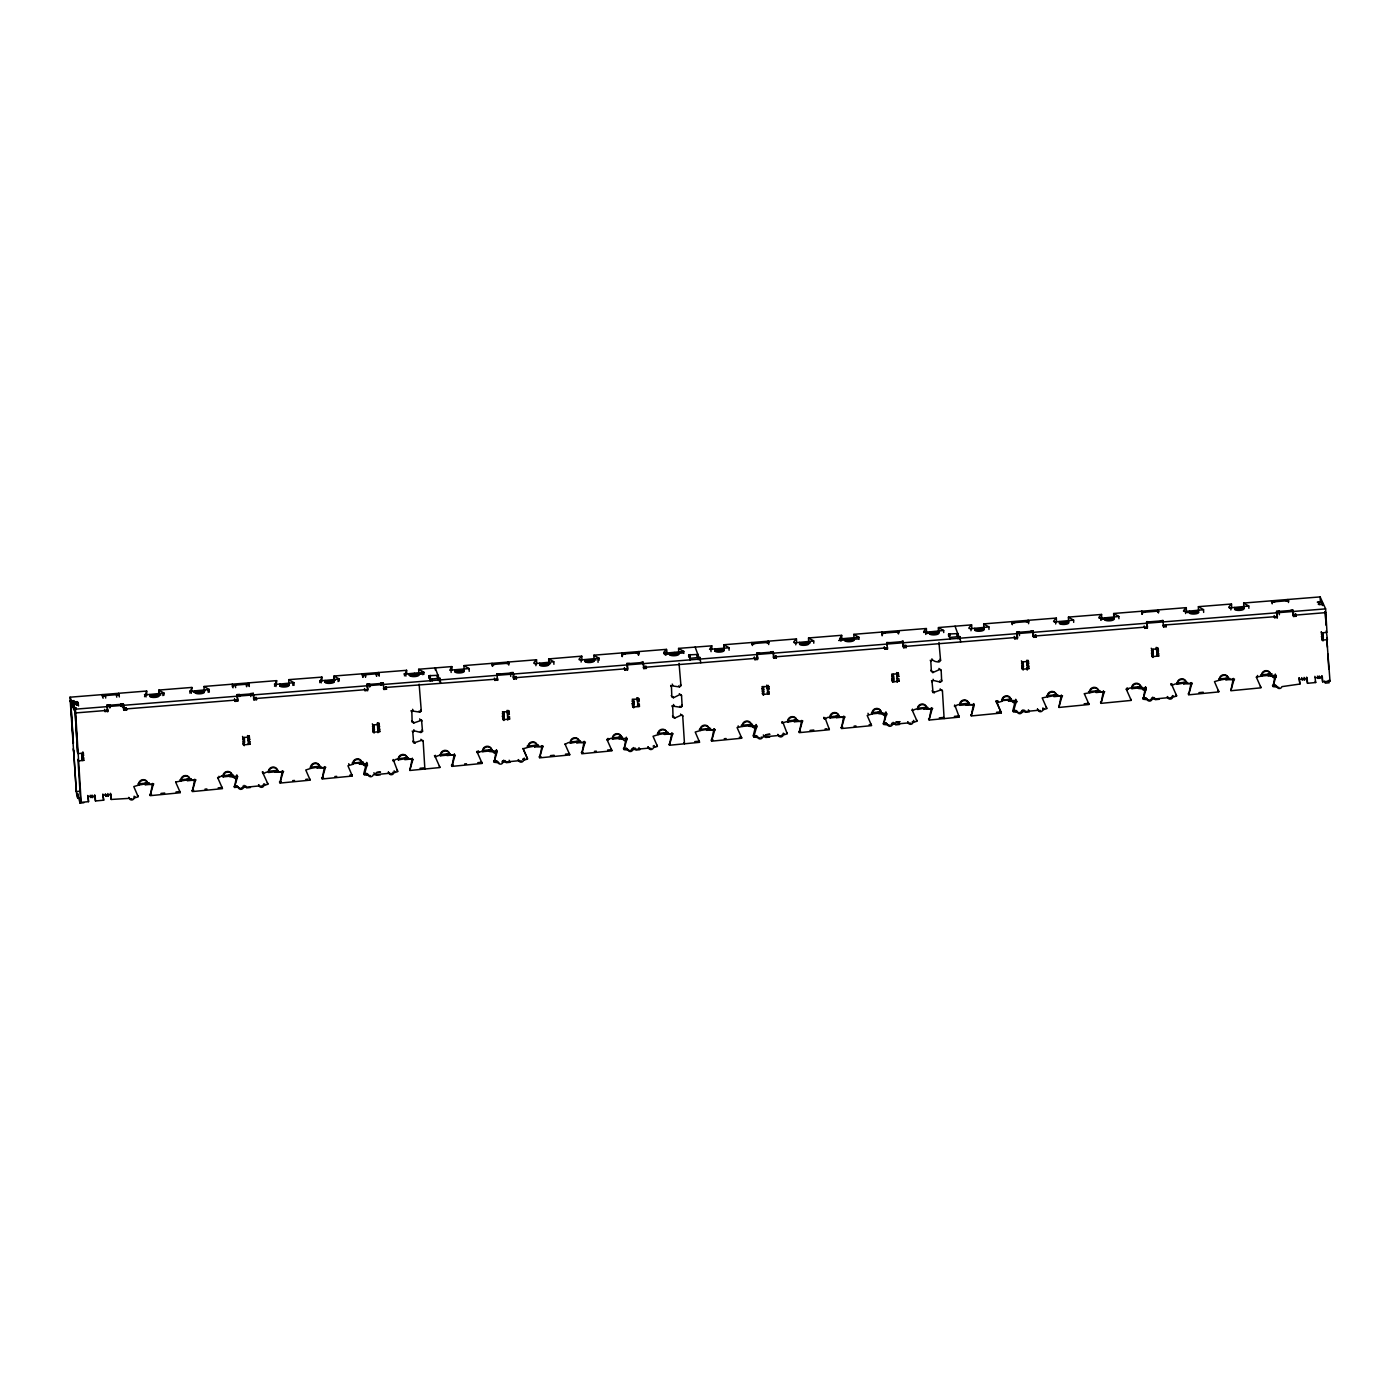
<?xml version="1.0" encoding="UTF-8"?>
<svg xmlns="http://www.w3.org/2000/svg" width="1400" height="1400" viewBox="0 0 1400 1400"><rect width="100%" height="100%" fill="white"/><g stroke="black" fill="none" stroke-linecap="round" stroke-linejoin="round"><path stroke-width="1.5" d="M339.22 681.048L339.132 678.947L334.058 676.13L334.197 681.625A4.585 1.383 -2.5 0 1 330.26 683.34A4.585 1.383 -2.5 0 1 325.098 682.36L325.01 680.47A4.585 1.383 -2.5 0 0 330.19 681.468A4.585 1.383 -2.5 0 0 334.11 679.753M423.938 674.258L423.85 672.157L418.757 669.34M469.21 671.335L469.088 668.517L463.995 665.7L464.135 671.195A4.585 1.383 -2.5 0 1 460.215 672.91A4.585 1.383 -2.5 0 1 455.052 671.93L454.965 670.058A4.585 1.383 -2.5 0 0 460.127 671.038A4.585 1.383 -2.5 0 0 464.065 669.322M553.91 664.3L553.788 661.727L548.712 658.91L548.852 664.405A4.585 1.383 -2.5 0 1 544.915 666.12A4.585 1.383 -2.5 0 1 539.753 665.14L539.683 663.25A4.585 1.383 -2.5 0 0 544.845 664.247A4.585 1.383 -2.5 0 0 548.765 662.532L548.712 658.91L581.77 656.145L581.928 660.012M813.785 643.212L813.68 640.867L808.605 638.067M859.023 639.363L858.918 637.245L853.843 634.428L853.983 639.923A4.585 1.383 -2.5 0 1 850.062 641.637A4.585 1.383 -2.5 0 1 844.883 640.657L844.812 638.785A4.585 1.383 -2.5 0 0 849.975 639.765A4.585 1.383 -2.5 0 0 853.913 638.05M943.722 632.555L943.635 630.455L938.542 627.637L938.717 631.383A4.585 1.383 -2.5 0 1 934.692 632.975A4.585 1.383 -2.5 0 1 929.512 631.977L929.6 633.85A4.585 1.383 -2.5 0 0 934.762 634.847A4.585 1.383 -2.5 0 0 938.7 633.133L938.438 627.532L971.618 624.872L971.775 628.74M1118.915 618.73L1118.828 616.403L1113.735 613.585L1113.892 617.33M1203.65 612.413L1203.528 609.595L1198.453 606.778M1248.87 608.317L1248.765 605.972L1243.69 603.155L1243.83 608.65A4.585 1.383 -2.5 0 1 1239.892 610.365A4.585 1.383 -2.5 0 1 1234.73 609.385L1234.66 607.495A4.585 1.383 -2.5 0 0 1239.822 608.492A4.585 1.383 -2.5 0 0 1243.743 606.778M413.84 729.68L414.225 730.817L420.963 732.497L422.52 731.5L421.575 720.282L413.595 723.012L412.142 721.892L411.828 710.92L419.93 712.145L421.295 711.043L419.142 684.163M420.035 768.267L424.34 767.847L424.865 769.003L423.168 741.3L421.733 740.32L413.648 742.945L412.773 732.06L414.225 730.817M683.97 742.63L684.495 743.803L682.71 715.803L681.222 715.155L674.485 718.183L673.032 717.15L672.718 706.09L680.803 707.315L682.15 706.3L681.538 695.642L679.298 693.648M679.053 663.32L680.942 685.685L679.63 686.928L678.808 685.755M931.858 658.875C932.575 661.675 940.328 663.267 940.572 660.415L938.962 642.46M938.928 668.447L941.185 670.495L941.675 681.363L940.292 682.097L933.257 680.4L932.033 681.782L933.065 692.685L940.922 689.92L942.428 690.883L944.125 718.585L943.6 717.43L939.295 717.85M310.047 779.8L305.76 770L310.887 768.355A4.585 4.34 -24.6 0 1 315.158 763.543A4.585 4.34 -24.6 0 1 319.97 767.48L325.22 768.11L322.192 778.61L324.59 766.605M611.835 750.488L607.04 739.637L607.67 738.465M657.317 746.077L653.048 736.278L658.157 734.633A4.585 4.34 -24.6 0 1 662.445 729.82A4.585 4.34 -24.6 0 1 667.258 733.758L672.508 734.387L669.48 744.887L671.86 732.883M871.465 725.288L867.195 715.488L872.322 713.843A4.585 4.34 -24.6 0 1 876.593 709.03A4.585 4.34 -24.6 0 1 881.405 712.968L886.655 713.597L883.628 724.097L885.885 711.883M959.123 716.782L954.73 704.918M996.485 701.837L997.01 700.735M1126.3 689.115L1126.825 688.135M1218.21 690.41L1218.752 691.565L1214.483 681.642L1219.592 680.12A4.585 4.34 -24.6 0 1 1223.862 675.325A4.585 4.34 -24.6 0 1 1228.675 679.245L1233.943 679.875L1230.915 690.392M145.25 784.49L145.635 783.195M152.653 783.405L150.185 795.673L180.303 792.75L179.69 791.245M150.22 795.305L153.213 784.683L147.98 784.157A4.585 4.34 -24.6 0 0 143.185 780.238A4.585 4.34 -24.6 0 0 138.898 785.05L133.787 786.572L138.058 796.477L137.515 795.322M187.425 780.395L187.81 779.1M194.775 779.205L192.343 791.577L222.46 788.655L221.865 787.15M192.377 791.21L195.388 780.587L190.155 780.08A4.585 4.34 -24.6 0 0 185.343 776.142A4.585 4.34 -24.6 0 0 181.072 780.955L175.648 782.058M229.968 775.005L229.6 776.317L229.057 775.145M236.81 774.9L234.553 787.115L237.58 776.615L232.33 775.985A4.585 4.34 -24.6 0 0 227.517 772.048A4.585 4.34 -24.6 0 0 223.23 776.86C220.903 774.288 217.945 779.555 217.683 777.683M275.45 770.595L275.065 771.89L274.54 770.735M282.415 770.7L280.035 782.705L283.062 772.205L277.795 771.558A4.585 4.34 -24.6 0 0 273 767.637A4.585 4.34 -24.6 0 0 268.713 772.45C266.262 770.385 262.062 776.195 263.392 772.117M317.625 766.5L317.24 767.795L316.715 766.64M359.415 763.7L359.783 762.405M366.695 762.405L363.842 773.36L364.332 774.883L368.34 775.32A2.625 2.485 -24.6 0 0 373.24 774.847L388.955 773.325A2.625 2.485 -24.6 0 0 393.855 772.852L397.757 771.628L397.162 770.122M364.368 774.515L367.377 763.892L362.145 763.385A4.585 4.34 -24.6 0 0 357.332 759.447A4.585 4.34 -24.6 0 0 353.045 764.26L347.953 765.782L352.205 775.705L351.68 774.532M404.898 759.29L405.265 757.995M412.283 758.205L409.815 770.472L439.933 767.55L439.32 766.028M409.85 770.105L412.877 759.587L407.627 758.957A4.585 4.34 -24.6 0 0 402.815 755.038A4.585 4.34 -24.6 0 0 398.527 759.85C395.71 756.997 393.312 763.122 392.7 760.392M447.44 753.9L447.055 755.195L446.53 754.04M454.352 753.9L452.008 766.01L455.017 755.387L449.785 754.863A4.585 4.34 -24.6 0 0 444.973 750.942A4.585 4.34 -24.6 0 0 440.703 755.755C438.305 754.058 433.808 759.273 435.47 755.335M489.597 749.805L489.23 751.1L488.688 749.945M496.44 749.7L494.183 761.915L497.21 751.398L491.96 750.767A4.585 4.34 -24.6 0 0 487.148 746.847A4.585 4.34 -24.6 0 0 482.86 751.66C480.498 750.488 475.58 754.898 477.855 751.065M535.08 745.395L534.712 746.69L534.17 745.535M542.097 745.605L539.665 757.505L542.675 746.883L537.442 746.358A4.585 4.34 -24.6 0 0 532.63 742.438A4.585 4.34 -24.6 0 0 528.343 747.233L523.233 748.755L527.503 758.678M576.87 742.595L577.255 741.3M584.168 741.282L581.805 753.76L611.923 750.837L611.31 749.332M581.822 753.41L584.867 742.892L579.6 742.262A4.585 4.34 -24.6 0 0 574.788 738.343A4.585 4.34 -24.6 0 0 570.517 743.155C568.05 740.67 565.128 745.99 564.9 743.82L569.678 754.582L569.135 753.428M619.43 737.205L619.045 738.5L618.503 737.345M626.325 737.188L623.997 749.315L627.025 738.798L621.775 738.168A4.585 4.34 -24.6 0 0 616.962 734.247A4.585 4.34 -24.6 0 0 612.692 739.06C610.12 736.26 607.337 742.245 607.04 739.637M664.895 732.778L664.528 734.09L663.985 732.918M707.07 728.683L706.685 729.995L706.16 728.822M713.983 728.683L711.637 740.81L714.683 730.293L709.415 729.663A4.585 4.34 -24.6 0 0 704.602 725.725A4.585 4.34 -24.6 0 0 700.332 730.538L695.222 732.06L699.492 741.983M748.86 725.9L749.245 724.587M756.07 724.483L753.288 735.543L753.778 737.065L757.785 737.52A2.625 2.485 -24.6 0 0 762.685 737.048L778.4 735.508A2.625 2.485 -24.6 0 0 783.3 735.035L787.202 733.827L786.678 732.673M753.812 736.715L756.822 726.093L751.59 725.567A4.585 4.34 -24.6 0 0 746.778 721.648A4.585 4.34 -24.6 0 0 742.508 726.442L737.082 727.545L741.65 737.887L741.125 736.733M794.343 721.472L794.71 720.178M801.727 720.405L799.26 732.655L829.378 729.733L828.765 728.227M799.295 732.288L802.305 721.665L797.072 721.157A4.585 4.34 -24.6 0 0 792.26 717.22A4.585 4.34 -24.6 0 0 787.972 722.032C784.962 720.633 781.707 724.92 782.18 722.663M836.5 717.378L836.885 716.082M843.798 716.082L841.435 728.56L871.553 725.637L870.94 724.133M841.452 728.192L844.462 717.57L839.23 717.062A4.585 4.34 -24.6 0 0 834.418 713.125A4.585 4.34 -24.6 0 0 830.148 717.938C826.7 715.12 824.653 722.347 823.918 717.622M879.06 711.988L878.675 713.282L878.133 712.128M924.525 707.577L924.158 708.872L923.615 707.718M931.507 707.683L929.11 719.688L932.12 709.065L926.887 708.54A4.585 4.34 -24.6 0 0 922.075 704.62A4.585 4.34 -24.6 0 0 917.788 709.433C915.355 707.438 911.137 713.125 912.467 709.1M966.7 703.483L966.315 704.778L965.79 703.622M973.665 703.587L971.267 715.593L974.312 705.093L969.045 704.445A4.585 4.34 -24.6 0 0 964.233 700.525A4.585 4.34 -24.6 0 0 959.962 705.337C957.425 702.608 954.59 708.452 954.31 705.933M1008.49 700.683L1008.875 699.387M1015.7 699.282L1012.917 710.343L1013.408 711.865L1017.433 712.303A2.625 2.485 -24.6 0 0 1022.315 711.83L1038.03 710.308A2.625 2.485 -24.6 0 0 1042.93 709.835L1046.832 708.61L1046.237 707.105M1013.442 711.497L1016.453 700.875L1011.22 700.35A4.585 4.34 -24.6 0 0 1006.408 696.43A4.585 4.34 -24.6 0 0 1002.137 701.242L997.028 702.765L1001.28 712.688M1053.972 696.273L1054.34 694.977M1061.322 695.082L1058.89 707.455L1089.007 704.515L1088.395 703.01M1058.925 707.087L1061.953 696.57L1056.703 695.94A4.585 4.34 -24.6 0 0 1051.89 692.02A4.585 4.34 -24.6 0 0 1047.602 696.832L1042.195 697.918L1046.763 708.26M1096.515 690.883L1096.13 692.178L1095.605 691.023M1103.428 690.883L1101.1 702.992L1104.092 692.37L1098.86 691.845A4.585 4.34 -24.6 0 0 1094.047 687.925A4.585 4.34 -24.6 0 0 1089.778 692.738L1084.3 693.683M1138.69 686.788L1138.305 688.082L1137.78 686.928M1145.515 686.683L1143.257 698.898L1146.267 688.275L1141.035 687.75A4.585 4.34 -24.6 0 0 1136.222 683.83A4.585 4.34 -24.6 0 0 1131.953 688.642C1129.398 685.843 1126.58 691.827 1126.3 689.238L1131.095 700.07M1184.155 682.36L1183.788 683.673L1183.245 682.5M1191.172 682.587L1188.74 694.488L1191.75 683.865L1186.517 683.34A4.585 4.34 -24.6 0 0 1181.705 679.42A4.585 4.34 -24.6 0 0 1177.418 684.215C1175.002 682.308 1170.715 687.767 1172.097 683.9M1225.945 679.577L1226.33 678.265M1233.295 678.387L1230.88 690.742L1260.998 687.82L1260.385 686.315M1268.505 674.188L1268.12 675.483L1267.595 674.327M1275.33 674.065L1273.072 686.298L1276.1 675.78L1270.85 675.15A4.585 4.34 -24.6 0 0 1266.038 671.23A4.585 4.34 -24.6 0 0 1261.767 676.025L1256.342 677.128M339.132 679.053L319.935 680.907M423.85 672.262L404.005 674.17M469.088 668.553L449.75 670.215L451.832 666.68M553.805 661.762L534.817 663.67M729.085 650.247L728.98 647.675L723.887 644.858L724.045 650.352A4.585 1.383 -2.5 0 1 720.108 652.067A4.585 1.383 -2.5 0 1 714.945 651.07L714.858 649.197A4.585 1.383 -2.5 0 0 720.038 650.195A4.585 1.383 -2.5 0 0 723.957 648.48M813.68 640.99L794.692 642.827M858.935 637.28L839.597 638.942L841.663 635.407M943.653 630.49L923.703 632.468M1118.828 616.508L1100.172 618.31M1203.528 609.718L1184.54 611.555M1248.783 606.008L1229.568 607.933M110.495 794.535L111.248 799.452L129.237 798.367A2.625 2.485 -24.6 0 0 134.225 798.053L138.127 796.827L137.602 795.673M242.97 786.117L243.425 787.465A2.625 2.485 -24.6 0 1 238.525 787.938L236.757 786.135M243.425 787.465L259.14 785.925A2.625 2.485 -24.6 0 0 264.04 785.452L267.942 784.245L267.348 782.722M501.952 762.108A2.625 2.485 -24.6 0 0 502.53 761.093L502.6 760.918M496.352 760.847L493.623 761.11L494.148 762.282L498.155 762.72A2.625 2.485 -24.6 0 0 503.055 762.247L518.77 760.725A2.625 2.485 -24.6 0 0 523.67 760.253L527.572 759.028L522.97 748.44M522.918 759.622A2.625 2.485 -24.6 0 0 523.128 759.097L524.3 758.135L524.843 759.29M523.67 760.253L523.128 759.097M632.117 749.017A2.625 2.485 -24.6 0 0 632.345 748.492L632.415 748.317M626.798 749.403L626.202 748.317L623.438 748.51L623.962 749.665L627.935 750.032A2.625 2.485 -24.6 0 0 632.87 749.648L648.585 748.125A2.625 2.485 -24.6 0 0 653.485 747.653L657.387 746.428L656.793 744.923M885.798 723.048L883.067 723.31L883.593 724.465L887.617 724.92A2.625 2.485 -24.6 0 0 892.5 724.43L908.215 722.907A2.625 2.485 -24.6 0 0 913.115 722.435L917.017 721.227L916.422 719.705M1019.83 712.512A2.625 2.485 -24.6 0 0 1021.79 710.675L1021.86 710.5M1042.93 709.835L1042.842 708.032L1044.102 708.89M1146.057 698.985L1145.462 697.9L1142.697 698.093L1143.222 699.265L1147.248 699.702A2.625 2.485 -24.6 0 0 1152.13 699.23L1167.845 697.707A2.625 2.485 -24.6 0 0 1172.745 697.235L1176.648 696.01L1176.053 694.505M1275.243 685.23L1272.513 685.492L1273.038 686.648L1277.01 687.015A2.625 2.485 -24.6 0 0 1281.945 686.63L1299.918 684.04L1299.095 677.898L1299.918 684.04M1151.675 697.9L1152.13 699.23M728.945 647.815L709.59 649.337L711.725 645.837L678.545 648.375L678.808 653.975A4.585 1.383 -2.5 0 1 674.87 655.69A4.585 1.383 -2.5 0 1 669.707 654.71L669.62 652.837A4.585 1.383 -2.5 0 0 674.782 653.817A4.585 1.383 -2.5 0 0 678.72 652.102M144.55 696.675L146.685 691.163M146.72 695.117L146.702 691.04L70 697.2L76.335 791.822L73.657 750.085M189.787 693.053L191.94 687.54M191.398 692.352L191.94 687.418L158.76 690.077L159.005 695.678A4.585 1.383 -2.5 0 1 155.085 697.392A4.585 1.383 -2.5 0 1 149.905 696.413L149.835 694.54A4.585 1.383 -2.5 0 0 154.998 695.52A4.585 1.383 -2.5 0 0 158.935 693.805L160.3 694.645M274.505 686.245L276.64 680.733M276.238 685.335L276.64 680.628L203.998 686.455L204.242 692.055A4.585 1.383 -2.5 0 1 200.322 693.77A4.585 1.383 -2.5 0 1 195.143 692.773L195.072 690.9A4.585 1.383 -2.5 0 0 200.235 691.898A4.585 1.383 -2.5 0 0 204.173 690.183M319.743 682.622L321.877 677.11L288.715 679.648L288.96 685.247A4.585 1.383 -2.5 0 1 285.023 686.962A4.585 1.383 -2.5 0 1 279.86 685.983L279.773 684.11A4.585 1.383 -2.5 0 0 284.953 685.09A4.585 1.383 -2.5 0 0 288.873 683.375M321.895 681.065L321.877 676.988M404.442 675.815L406.595 670.32L333.953 676.025L334.11 679.77M536.532 659.89C529.988 666.173 537.337 661.097 535.867 665.683M581.77 656.25C575.225 662.532 582.575 657.475 581.105 662.043M723.957 648.497L723.782 644.753L796.442 638.925C789.863 645.365 797.195 640.22 795.76 644.822M926.38 628.617C919.835 634.9 927.185 629.825 925.715 634.41M971.618 624.977C965.072 631.26 972.422 626.185 970.953 630.77M1056.335 618.188C1049.79 624.47 1057.123 619.395 1055.653 623.98M1068.568 620.83A4.585 1.383 -2.5 0 1 1064.63 622.545A4.585 1.383 -2.5 0 1 1059.467 621.565L1059.555 623.438A4.585 1.383 -2.5 0 0 1064.717 624.418A4.585 1.383 -2.5 0 0 1068.638 622.702L1068.392 617.102L1101.572 614.442C1094.993 620.9 1102.325 615.738 1100.89 620.358M1113.805 617.19A4.585 1.383 -2.5 0 1 1109.868 618.923A4.585 1.383 -2.5 0 1 1104.705 617.925L1104.793 619.798A4.585 1.383 -2.5 0 0 1109.955 620.795A4.585 1.383 -2.5 0 0 1113.875 619.08L1113.63 613.48L1186.273 607.653C1179.71 614.093 1187.025 608.947 1185.608 613.55M1231.51 604.135C1224.965 610.418 1232.315 605.343 1230.845 609.928M653.117 746.148L654.133 745.535L654.657 746.69M393.207 759.517L397.688 771.278M782.653 721.7L787.133 733.477L786.608 732.322M1172.5 695.555L1173.918 696.273M824.915 717.517L829.308 729.383M263.865 783.72L265.213 784.508M428.82 675.727L438.48 675.273M688.712 654.867L698.372 654.43M948.605 634.025L958.265 633.57M783.282 733.163L784.472 734.09M679.35 686.91L671.423 685.773L671.825 696.972L673.452 697.742L679.753 694.663M930.877 670.32L932.715 672.613L939.453 669.602M673.452 697.742L672.997 696.57M933.083 672.543L932.627 671.352M394.118 770.84L395.027 771.907M913.465 720.387L914.288 721.49M430.29 679.14L439.915 678.195M699.825 657.335L690.218 658.298L690.165 660.048M959.717 636.492L950.127 637.455M431.97 679.28L432.11 681.135M608.668 739.445L608.352 738.483M738.483 726.845L738.168 725.883M998.113 701.628L997.797 700.683M1257.743 676.428L1257.428 675.465M1322.3 601.983L1318.415 602.35L1319.447 604.608L1323.332 604.24L1322.3 601.983L1322.51 605.308M247.713 735.945L249.025 735.805L249.707 739.462L247.87 738.43L249.707 739.462M377.527 723.327L378.84 723.205L379.523 726.863L377.685 725.83L379.523 726.863M507.343 710.727L508.655 710.605L509.338 714.262L507.5 713.23L509.338 714.262M637.157 698.128L638.995 699.16L639.153 701.663L637.577 701.207M766.972 685.528L768.81 686.56L768.968 689.045L767.673 689.185L767.13 688.012L768.968 689.045M896.805 672.928L898.1 672.788L898.783 676.445L896.945 675.413L898.783 676.445M1026.62 660.31L1028.44 661.343L1028.597 663.845L1027.303 663.968L1026.76 662.812L1028.597 663.845M1156.435 647.71L1158.255 648.742L1158.413 651.245L1157.118 651.367L1156.575 650.212L1158.413 651.245M83.51 755.597L81.69 754.565L83.51 755.597L83.37 753.113L78.155 753.62L77.49 752.062L75.163 711.725L73.553 709.275L73.237 704.288L77.14 703.903L76.108 701.645L72.205 702.03L72.38 705.81L74.585 705.635M242.532 736.435L243.057 737.608L249.55 736.977M372.348 723.835L372.873 724.99L379.365 724.36M502.425 711.812L509.18 711.76M632.24 699.212L638.995 699.16M762.055 686.613L768.81 686.56M891.87 673.995L898.625 673.96M1021.422 660.817L1021.947 661.972L1028.44 661.343M1151.237 648.218L1151.763 649.372L1158.255 648.742M1321.408 634.2L1323.227 635.233L1321.932 635.372L1321.25 631.715L1321.793 632.87L1326.99 632.363L1325.608 608.878L1323.385 604.012L1318.345 604.433L1318.957 602.84L1317.312 602.175L1322.352 601.773L1322.51 605.517M243.985 738.815L242.672 738.938L244.51 739.97L243.985 738.815L244.65 742.262L243.355 742.385L242.812 741.23L244.125 741.108M373.8 726.215L372.488 726.337L374.325 727.37L373.8 726.215L374.465 729.663L373.17 729.785L372.627 728.63L373.94 728.49M503.615 713.597L502.302 713.738L504.14 714.77L503.615 713.597L504.28 717.045L502.985 717.185L502.442 716.012L503.755 715.89M633.43 700.997L632.117 701.12L633.955 702.153L633.43 700.997L634.095 704.445L632.8 704.567L632.258 703.413L633.57 703.29M637.315 700.63L638.61 700.49L638.47 698.005M761.933 688.52L763.77 689.553L762.212 689.097M893.06 675.798L891.765 675.92L893.585 676.952L893.06 675.798L893.725 679.245L892.43 679.367L891.905 678.212L893.2 678.09M1022.875 663.197L1021.58 663.32L1023.4 664.352L1022.875 663.197L1023.54 666.645L1022.245 666.767L1021.72 665.613L1023.015 665.472M1152.69 650.58L1151.395 650.72L1153.215 651.753L1152.69 650.58L1153.355 654.028L1152.06 654.168L1151.535 652.995L1152.83 652.872M83.65 757.89L81.83 756.858L83.65 757.89L83.808 760.392L78.61 760.883L77.928 759.343L80.64 801.202M762.072 690.812L763.91 691.845L762.352 691.39M1321.547 636.492L1323.368 637.525L1321.547 636.492L1322.23 640.15L1327.428 639.642L1326.273 630.822M244.265 743.593L242.97 743.715L243.495 744.887L249.987 744.258L249.848 741.755L248.01 740.722M374.08 730.992L372.785 731.115L373.31 732.27L379.803 731.64L379.662 729.155L377.825 728.122M502.442 716.012L503.142 719.67L509.617 719.04L509.477 716.555L507.903 716.1M632.258 703.413L632.957 707.07L639.433 706.44L639.293 703.938L637.718 703.483M763.525 693.175L762.23 693.315L762.773 694.47L769.247 693.84L769.108 691.337L767.532 690.883M891.905 678.212L892.587 681.87L899.062 681.24L898.922 678.738L897.347 678.282M1021.72 665.613L1022.403 669.253L1028.895 668.622L1028.737 666.137L1026.9 665.105M1151.535 652.995L1152.217 656.653L1158.71 656.023L1158.553 653.538L1156.715 652.505M81.97 759.36L83.808 760.392M248.168 743.225L249.987 744.258M377.983 730.608L379.803 731.64M502.6 718.515L503.895 718.392M507.798 718.008L509.617 719.04M632.415 705.915L633.71 705.793M637.613 705.407L639.433 706.44M767.428 692.808L769.247 693.84M892.045 680.697L893.34 680.575M897.243 680.207L899.062 681.24M1021.86 668.097L1023.155 667.975M1027.057 667.59L1028.895 668.622M1151.675 655.497L1152.97 655.375M1156.873 654.99L1158.71 656.023M1321.705 638.995L1323 638.855M137.883 783.93L149.153 782.845M179.812 779.87L191.082 778.767M221.97 775.775L233.013 774.707M268.188 771.295L278.005 770.332M310.118 767.218L319.935 766.273M352.03 763.14L363.317 762.055M398.562 758.625L408.065 757.715M440.178 754.6L449.995 753.637M482.335 750.505L492.153 749.543M527.082 746.148L538.37 745.062M570.553 741.93L580.282 740.985M612.727 737.835L622.212 736.925M657.387 733.495L668.43 732.428M699.317 729.435L710.587 728.332M741.23 725.358L752.517 724.273M787.447 720.878L797.265 719.915M829.622 716.782L839.195 715.855M871.535 712.705L881.352 711.76M917.822 708.207L927.57 707.262M959.438 704.183L969.5 703.202M1001.595 700.087L1011.413 699.125M1046.587 695.712L1057.63 694.645M1088.517 691.635L1099.788 690.55M1131.987 687.418L1141.717 686.472M1176.648 683.095L1186.465 682.133M1218.822 679L1228.395 678.055M1260.735 674.923L1272.023 673.82M138.898 785.05L148.995 783.282M181.072 780.955L191.17 779.188M223.23 776.86L232.33 775.985M268.713 772.45L277.795 771.558M310.887 768.355L320.985 766.587M352.783 763.683L361.882 762.79A4.585 4.34 -24.6 0 0 357.07 758.87A4.585 4.34 -24.6 0 0 352.783 763.683L353.045 764.26M398.527 759.85L408.625 758.082M440.703 755.755L449.785 754.863M482.86 751.66L491.96 750.767M528.343 747.233L538.44 745.465M570.517 743.155L580.615 741.37M612.692 739.06L621.775 738.168M658.157 734.633L668.255 732.865M700.332 730.538L710.43 728.77M742.508 726.442L751.59 725.567M787.972 722.032L798.07 720.265M830.148 717.938L839.23 717.062M872.322 713.843L881.405 712.968M917.788 709.433L927.885 707.665M959.962 705.337L969.045 704.445M1001.858 700.665L1010.958 699.773A4.585 4.34 -24.6 0 0 1006.145 695.852A4.585 4.34 -24.6 0 0 1001.858 700.665L1002.137 701.242M1047.602 696.832L1057.7 695.065M1089.778 692.738L1099.875 690.97M1131.953 688.642L1141.035 687.75M1177.418 684.215L1187.515 682.447M1219.592 680.12L1229.69 678.352M1261.767 676.025L1270.85 675.15M76.212 791.56L79.397 791.245M153.825 784.017L145.232 784.858L144.725 783.335M196 779.923L187.39 780.762L186.9 779.24M237.248 778.173A2.625 2.485 -24.6 0 1 233.572 777.122L229.565 776.668L229.04 775.512M283.64 771.418L275.047 772.258L274.505 771.102M325.815 767.322L317.205 768.163L316.68 767.008M367.57 765.205A2.625 2.485 -24.6 0 1 363.387 764.523L359.38 764.067L358.873 762.545M411.303 759.028L404.863 759.657L404.355 758.135M453.477 754.933L447.02 755.562L446.495 754.407M496.335 753.218A2.625 2.485 -24.6 0 1 493.202 751.905L489.195 751.468L488.67 750.312M543.27 746.218L534.678 747.04L534.135 745.885M585.445 742.122L576.835 742.962L576.345 741.44M626.517 740.46A2.625 2.485 -24.6 0 1 623.017 739.305L619.01 738.867L618.485 737.695M673.085 733.617L664.492 734.44L663.95 733.285M715.26 729.523L706.65 730.345L706.125 729.19M756.7 727.65A2.625 2.485 -24.6 0 1 752.832 726.705L748.825 726.25L748.317 724.727M802.9 721L794.308 721.84L793.8 720.317M845.075 716.905L836.465 717.745L835.975 716.222M886.83 714.788A2.625 2.485 -24.6 0 1 882.648 714.105L878.64 713.65L878.115 712.495M932.715 708.4L924.123 709.24L923.58 708.085M972.738 704.515L966.28 705.145L965.755 703.99M1015.788 702.73A2.625 2.485 -24.6 0 1 1012.462 701.488L1008.455 701.05L1007.965 699.528M1062.547 695.8L1053.938 696.64L1053.43 695.117M1104.705 691.705L1096.095 692.545L1095.57 691.372M1145.97 689.955A2.625 2.485 -24.6 0 1 1142.278 688.887L1138.27 688.45L1137.745 687.278M1171.188 685.247L1171.188 683.9M1192.362 683.2L1183.752 684.023L1183.21 682.867M1234.52 679.105L1225.91 679.928L1225.42 678.423M1276.118 677.11A2.625 2.485 -24.6 0 1 1272.092 676.288L1268.085 675.832L1267.56 674.678M83.913 802.707L80.01 803.093L79.712 798.105L81.183 802.358L88.532 801.657L87.692 795.497L88.218 796.653L92.12 796.32L92.645 797.492L90.37 796.495M92.032 795.077L92.575 796.233L95.165 795.988L95.48 800.975L103.67 800.188L102.848 794.028M103.373 795.183L107.888 794.798L108.43 795.952L106.05 796.18L105.507 795.025M107.817 793.538L108.343 794.71L110.95 794.447L111.248 799.452M1299.62 679.053L1304.678 679.822L1304.065 677.407M1304.59 678.562L1307.197 678.317L1307.495 683.305L1315.703 682.517L1314.862 676.358M1315.388 677.512L1319.815 678.352L1319.203 675.938M1319.745 677.093L1322.335 676.847L1322.65 681.835L1330 681.117L1326.727 638.102L1327.445 647.22M191.817 790.423L193.707 790.23M204.995 789.145L206.885 788.952M218.173 787.867L221.935 787.5M236.723 786.065L233.993 786.327L234.517 787.483L237.265 787.22M281.348 781.725L279.475 781.918L280 783.072L310.118 780.15L309.505 778.628M292.635 780.64L294.525 780.447M305.812 779.345L307.703 779.17M323.523 777.63L321.632 777.822L322.175 778.977L352.275 776.055L351.75 774.9L349.877 775.075M334.81 776.545L336.7 776.352M363.808 773.727L366.537 773.465L367.08 774.62M376.618 772.485L380.52 772.1L376.635 772.572M453.338 765.03L451.448 765.205L451.99 766.378L482.108 763.455L481.495 761.933M464.625 763.928L466.515 763.753M477.802 762.65L481.565 762.282M540.977 756.525L539.105 756.7L539.63 757.855L569.747 754.933L569.222 753.778L565.442 754.145M550.392 755.615L554.155 755.247M581.262 752.605L583.153 752.43M594.44 751.327L596.33 751.153M607.617 750.05L611.38 749.683M694.733 741.597L699.038 741.178M712.968 739.83L711.077 740.005L711.62 741.16L741.738 738.238L741.195 737.082L739.322 737.258M724.255 738.727L726.145 738.535M753.253 735.91L755.983 735.648L756.525 736.803M766.062 734.668L769.965 734.282L766.08 734.755M798.735 731.5L800.608 731.308M810.023 730.398L813.785 730.03M825.072 728.945L826.962 728.753M840.892 727.405L842.782 727.212M854.07 726.128L855.96 725.935M869.137 724.657L871.01 724.483M899.78 721.683L895.878 722.067L899.78 721.77M954.363 716.38L958.667 715.96M996.52 712.285L1000.825 711.865M1012.882 710.71L1015.613 710.43L1016.155 711.602M1084.178 703.78L1088.483 703.36M1198.925 692.633L1203.23 692.23M149.643 794.5L151.532 794.325M160.947 793.415L164.71 793.048M175.998 791.962L179.76 791.595M250.46 787.5L246.575 787.885L245.63 785.82M380.275 774.9L376.39 775.285L375.445 773.22M769.72 737.1L765.835 737.468L764.89 735.403M1159.165 699.282L1155.28 699.668L1154.335 697.585M144.935 694.942L163.957 693.035L158.865 690.183L159.023 693.928M189.98 691.337L209.178 689.483L204.102 686.56M274.645 684.548L293.895 682.692L288.82 679.753M580.387 660.012L599.025 658.21L593.95 655.288M463.89 665.595L536.532 659.767L536.69 663.635M853.738 634.322L926.38 628.495L926.538 632.363M1243.585 603.05L1320.13 596.907L1322.352 601.773M362.285 675.867L362.197 673.767L362.723 674.923L378.892 673.628L378.98 675.5M508.795 665.087L508.707 663.197L492.537 664.51L492.625 666.383M638.75 654.657L638.663 652.785L622.423 654.08L622.51 655.952M768.688 644.543L768.6 642.355L752.43 643.65L752.5 645.523M881.773 632.082L882.298 633.238L898.555 631.925L898.625 633.815M1011.815 623.84L1011.727 621.653L1012.252 622.808L1028.493 621.512L1028.597 623.7M1141.788 614.04L1141.665 611.222L1142.207 612.378L1158.447 611.082L1158.517 612.955M1271.707 602.683L1271.62 600.793L1272.145 601.965L1288.385 600.653L1288.472 602.525M105.612 695.94L103.005 696.15L102.305 694.61L102.392 696.727M116.655 695.065L119.245 694.855L118.545 693.315L118.633 695.415M235.55 685.528L232.96 685.738L232.243 684.18L232.348 686.77M249.287 686.543L249.2 684.425L246.593 684.635L246.68 686.753M362.197 673.767L362.898 675.308L365.505 675.097L365.592 677.197M379.225 676.113L379.137 673.995L376.547 674.205L376.635 676.322M72.38 705.81L70.157 700.945L74.2 700.63M663.827 653.327L683.742 651.403L678.65 648.48M970.637 628.705L988.873 626.938L983.78 623.997M1054.602 621.968L1073.572 620.13L1068.498 617.207M77.892 704.988L77.42 701.645L72.223 702.065L72.52 707.017L70.228 700.945M150.045 695.747L160.895 694.872M193.445 692.265L204.295 691.39M279.983 685.317L288.68 684.617M325.57 681.66L334.25 680.96M408.695 674.992L421.312 673.977M455.718 671.212L464.31 670.53M541.852 664.317L550.532 663.617M585.253 660.835L596.102 659.96M664.352 654.483L683.358 652.96M715.593 650.37L724.185 649.688M801.745 643.457L810.425 642.758M838.635 640.5L858.165 638.925M926.328 633.465L938.962 632.45M975.467 629.528L984.042 628.827M1059.467 622.79L1068.148 622.09M1100.697 619.483L1113.717 618.433M1187.252 612.535L1198.102 611.66M1234.993 608.702L1243.672 608.003M149.905 696.413L159.005 695.678M195.143 692.773L204.242 692.055M279.86 685.983L288.96 685.247M325.098 682.36L334.197 681.625M418.828 672.945A4.585 1.383 -2.5 0 1 414.89 674.678A4.585 1.383 -2.5 0 1 409.727 673.68L409.815 675.553L418.898 674.835L418.652 669.235L451.832 666.575L451.99 670.425M455.052 671.93L464.135 671.195M539.753 665.14L548.852 664.405M594.003 658.892A4.585 1.383 -2.5 0 1 590.082 660.608A4.585 1.383 -2.5 0 1 584.92 659.628L584.99 661.5L594.09 660.765L593.845 655.183L666.488 649.355L666.645 653.1L666.488 649.46C659.942 655.742 667.293 650.668 665.822 655.253M669.707 654.71L678.808 653.975M714.945 651.07L724.045 650.352M808.675 641.673A4.585 1.383 -2.5 0 1 804.738 643.387A4.585 1.383 -2.5 0 1 799.575 642.407L799.645 644.28L808.745 643.545L808.5 637.962L841.68 635.285L841.837 639.153M844.883 640.657L853.983 639.923M929.6 633.85L938.7 633.133M983.85 627.62A4.585 1.383 -2.5 0 1 979.93 629.335A4.585 1.383 -2.5 0 1 974.75 628.355L974.837 630.227L983.938 629.492L983.675 623.892L1056.335 618.065L1056.493 621.933M1059.555 623.438L1068.638 622.702M1104.793 619.798L1113.875 619.08M1198.505 610.4A4.585 1.383 -2.5 0 1 1194.585 612.115A4.585 1.383 -2.5 0 1 1189.422 611.135L1189.493 613.008L1198.592 612.273L1198.347 606.673L1231.51 604.012L1231.668 607.88M1234.73 609.385L1243.83 608.65M77.788 702.415L76.475 702.52L76.58 704.865M78.54 706.003L78.103 703.115L76.808 703.22L76.895 705.337M78.453 703.903L73.255 704.305L75.652 712.915L81.183 802.358M107.118 707.63L107.082 705.04L109.672 704.83L109.795 707.648M123.918 708.452L123.322 703.727L120.715 703.938L120.82 706.282M237.037 696.587L237.02 694.61L239.627 694.4L239.715 696.517M255.973 697.253L256.567 699.668L253.96 699.878L253.26 693.315L250.67 693.525L250.793 696.57M367.01 686.788L366.975 684.18L369.565 683.97L369.688 686.788M386.505 689.238L385.928 686.822L386.505 689.238L383.915 689.447L383.215 682.885L380.608 683.095L380.713 685.195M510.72 676.41L510.562 672.665L513.17 672.455L514.028 677.758L513.327 676.2M775.775 655.55L776.37 657.965L773.762 658.175L773.062 651.613L770.63 652.207M903.158 644.928L903.875 646.485L903 641.183L900.585 641.778M1019.48 632.24L1016.715 632.065L1017.572 637.35L903.192 646.59L903 641.183M1279.39 611.38L1276.608 611.205L1277.325 617.767L1274.42 617.33M73.413 708.067L76.353 707.822M253.96 699.878L253.207 693.718L236.968 695.012L237.72 701.173L235.13 701.383L234.553 699.282M366.922 684.582L383.162 683.288L383.688 684.442M515.865 676.41L516.46 678.808L513.852 679.017L513.117 672.858L496.877 674.17L496.93 675.413M645.82 665.98L646.398 668.395L643.808 668.587L643.055 662.445L626.815 663.74L626.903 665.613M886.812 644.77L886.725 642.898L902.965 641.585L903.717 647.745L906.325 647.535L905.73 645.12M1016.767 634.34L1016.68 632.468L1032.92 631.155L1033.672 637.315L1036.263 637.105L1035.773 634.918M1146.688 623.595L1146.635 622.038L1162.875 620.742L1162.945 622.3M1276.678 613.795L1276.572 611.608L1292.812 610.312L1292.918 612.5M70 697.2L75.495 709.17L1325.608 608.878M122.5 707.56L123.567 707.683M123.97 709.1L237.895 699.913L237.02 694.61M253.435 698.705L367.85 689.483L366.975 684.18M497.787 679.053L383.81 687.593M513.293 676.918L513.327 677.863L627.742 668.622L626.867 663.337L629.65 663.512M759.587 653.082L756.822 652.907L757.68 658.21L643.282 667.433L643.808 668.587M773.57 656.985L887.635 647.78M1033.078 634.918L1033.13 636.16L1147.528 626.938L1146.653 621.635L1149.435 621.81M1163.05 625.117L1277.483 616.508L1276.765 614.968M1292.97 613.742L1293.04 615.317L1325.783 612.622L1325.205 611.468L1326.08 625.293M104.843 711.077L107.765 711.602L107.082 705.04M123.48 709.135L124.005 710.29L126.612 710.08L126.035 707.683L126.612 710.08M364.735 690.235L367.675 690.742L367.447 685.755M494.725 679.875L497.613 680.33L496.912 673.767L499.695 673.942M624.418 668.483L624.96 670.11L627.567 669.9L627.358 664.895M754.933 659.68L754.337 657.265L754.933 659.68L757.523 659.47L757.312 654.465M884.327 647.465L884.87 649.25L887.477 649.04L886.76 642.477L889.543 642.67M1014.3 637.665L1014.825 638.837L1017.433 638.628L1016.68 632.468M1144.483 627.76L1147.37 628.197L1146.635 622.038M1163.085 625.73L1163.61 626.903L1166.217 626.692L1165.868 624.785M1293.04 615.317L1293.565 616.472L1296.155 616.262L1295.612 613.918L1296.155 616.262M450.957 670.372L451.168 672.472M886.34 724.202L885.832 723.117M710.727 649.53L711.06 651.63M932.243 660.012L930.79 661.255L931.403 671.492M840.298 639.1L840.997 641.2M933.1 679.262L933.31 679.7M940.222 682.08L939.697 680.925M756.472 735.683L757.785 737.52M626.657 748.282L627.97 750.12M496.843 760.9L498.155 762.72M367.027 773.5L368.34 775.32M237.213 786.1L238.525 787.938M1275.837 685.3L1277.062 687.102M1146.023 697.9L1147.248 699.702M1016.208 710.517L1017.433 712.303M886.375 723.117L887.617 724.92M418.915 673.085L420.822 674.135M334.215 679.875L335.16 680.418M204.26 690.305L205.222 690.83M690.165 658.262L688.66 655.06L688.747 657.16M319.69 680.575L321.125 680.785L321.213 682.903M189.752 691.005L191.17 691.215L191.258 693.332M144.48 694.593L145.933 694.837L146.02 696.955M404.355 673.715L405.825 673.995L405.912 676.113M274.4 684.145L275.887 684.425L275.975 686.525M129.237 798.367L128.8 797.37A2.625 2.485 -24.6 0 0 129.482 798.262M1037.47 709.065L1038.03 710.308M648.008 746.883L648.585 748.125M388.377 772.082L388.955 773.325M363.387 764.523L361.672 762.633L362.11 763.805M258.562 784.7L259.14 785.925M671.44 695.975L671.247 695.538M1329.335 679.805L1330 681.117M1328.25 680.715L1329.195 682.78L1325.31 683.148L1324.365 681.082M1322.335 676.847L1321.81 675.692L1322.65 681.835M1293.005 613.655L1293.722 615.195L1292.847 609.91L1290.432 610.505M1286.005 600.845L1288.77 601.02L1287.86 599.497L1287.947 601.37M1319.29 677.18L1319.815 678.352M1317.453 676.113L1317.995 677.267M1317.54 677.355L1318.065 678.51M1315.178 681.363L1315.703 682.517M1274.962 601.738L1272.53 602.332L1271.83 600.775M1276.572 611.608L1277.115 612.78M1306.655 677.163L1307.197 678.317M1277.325 617.767L1276.73 615.37M1307.495 683.305L1306.743 678.405M1304.135 678.668L1304.678 679.822M1274.14 615.58L1274.717 617.977M1301.685 677.635L1302.21 678.808M1301.755 678.895L1302.297 680.05M1275.592 674.73L1276.118 675.903M1272.092 676.288L1271.743 675.5A2.625 2.485 -24.6 0 0 1273.335 676.515M1270.29 674.415L1270.832 675.57M1275.278 685.3L1275.785 686.385M1233.418 678.825L1233.943 679.997M1228.675 679.245L1228.413 678.668A4.585 4.34 -24.6 0 0 1223.6 674.747A4.585 4.34 -24.6 0 0 1219.33 679.543M1218.297 690.76L1218.822 691.915L1188.705 694.837L1188.18 693.683M1166.217 626.692L1165.658 625.135M1191.243 682.92L1191.785 684.075M1156.05 611.275L1158.832 611.45L1157.905 609.928L1158.028 612.43M1160.477 620.935L1162.892 620.34L1163.61 626.903M1186.517 683.34L1186.237 682.762A4.585 4.34 -24.6 0 0 1181.443 678.825A4.585 4.34 -24.6 0 0 1177.155 683.637M1145.007 612.15L1142.592 612.745L1141.875 611.205M1147.37 628.197L1146.81 626.413M1156.243 647.325L1157.398 656.145M1158.01 652.365L1158.553 653.538M1144.185 625.992L1144.78 628.407M1167.845 697.707L1167.32 696.553A2.625 2.485 -24.6 0 0 1170.243 697.9M1152.778 697.113L1153.303 698.285M1145.778 687.347L1146.303 688.503M1140.475 687.015L1141 688.188M1127.612 688.065L1128.05 689.01M1130.57 698.915L1131.182 700.42L1101.065 703.36L1100.523 702.188M1103.602 691.442L1104.127 692.597M1098.86 691.845L1098.597 691.267A4.585 4.34 -24.6 0 0 1093.785 687.347A4.585 4.34 -24.6 0 0 1089.515 692.16M1036.263 637.105L1035.685 634.935M1028.178 620.322L1028.877 621.88L1026.112 621.705M1028.493 621.512L1027.967 620.34L1028.038 622.23M1061.428 695.52L1061.97 696.692M1033.112 634.515L1033.83 636.055L1032.955 630.753L1030.54 631.347M1033.13 636.16L1033.672 637.315M1056.703 695.94L1056.422 695.363A4.585 4.34 -24.6 0 0 1051.627 691.442A4.585 4.34 -24.6 0 0 1047.34 696.238M1015.07 622.58L1012.637 623.175L1011.938 621.635M1016.873 635.81L1017.572 637.35M1017.433 638.628L1016.837 636.212M1028.195 664.983L1028.737 666.137M1014.248 636.423L1014.825 638.837M1027.215 670.093L1027.145 661.483M1028.405 709.817L1029.35 711.883L1025.465 712.267L1024.52 710.202M1022.962 709.73L1023.488 710.885M1021.79 710.675L1022.315 711.83M1015.962 699.947L1016.488 701.102M1012.462 701.488L1012.095 700.7A2.625 2.485 -24.6 0 0 1012.953 701.452M1010.66 699.633L1011.185 700.788M995.873 701.067L997.01 702.992M955.028 626.202L958.422 635.495M973.788 704.043L974.312 705.197M934.132 631.645L934.658 632.8M970.708 714.805L971.25 715.96L1001.368 713.038L996.065 701.26M940.047 659.19L940.572 660.415M938.438 660.538L938.98 661.692M940.678 669.48L941.203 670.635M958.58 715.61L959.192 717.133L929.075 720.055L928.55 718.9M941.29 679.56L941.815 680.803M930.265 660.24L930.79 661.395M941.92 689.867L942.445 691.023M940.17 688.835L940.695 689.99M931.507 680.628L932.033 681.782M933.87 691.74L934.395 692.895M932.12 690.707L932.663 691.863M906.325 647.535L905.765 646.065M898.222 630.753L898.94 632.293L896.158 632.117M898.555 631.925L898.012 630.77L898.065 632.03M931.613 708.137L932.155 709.293M903.192 646.59L903.717 647.745M926.887 708.54L926.608 707.962A4.585 4.34 -24.6 0 0 921.812 704.043A4.585 4.34 -24.6 0 0 917.525 708.855M885.115 633.01L882.7 633.605L881.983 632.065L882.14 635.81M886.725 642.898L887.267 644.053M887.477 649.04L886.935 647.57M896.613 672.543L897.225 682.308M884.293 646.852L884.87 649.25M893.165 680.19L893.883 681.73L893.428 674.45M908.215 722.907L907.69 721.753A2.625 2.485 -24.6 0 0 910.613 723.117M898.59 722.418L899.535 724.483L895.65 724.867L894.705 722.803M893.148 722.33L893.673 723.485M892.5 724.43L892.045 723.1A2.625 2.485 -24.6 0 1 891.1 724.57M886.148 712.548L886.673 713.702M882.648 714.105L882.28 713.3A2.625 2.485 -24.6 0 0 884.1 714.367M880.845 712.233L881.37 713.387M867.983 713.282L868.42 714.227M843.972 716.642L844.497 717.798M776.37 657.965L775.793 655.865M768.285 641.183L768.985 642.722L766.202 642.548M768.6 642.355L768.075 641.2L768.163 643.387M773.553 653.17L773.028 652.015L756.788 653.31L756.858 655.183M773.92 656.898L773.062 651.613M773.238 657.003L773.762 658.175M801.798 720.738L802.34 721.892M797.072 721.157L796.793 720.58A4.585 4.34 -24.6 0 0 791.997 716.642A4.585 4.34 -24.6 0 0 787.71 721.455M755.16 643.44L752.745 644.035L751.887 642.495L751.992 644.683M756.98 656.653L757.68 658.21M757.523 659.47L756.962 657.37M766.798 685.142L767.952 693.962L767.253 692.423M781.725 721.858L782.25 723.012M778.4 735.508L777.875 734.352A2.625 2.485 -24.6 0 0 780.798 735.718M763.332 734.93L763.858 736.085M756.332 725.148L756.858 726.303M752.832 726.705L752.465 725.9A2.625 2.485 -24.6 0 0 753.883 726.88M751.03 724.832L751.555 725.988M695.135 647.045L698.53 656.355M714.157 729.242L714.683 730.398M674.222 652.488L674.782 653.642M709.415 729.663L709.153 729.085A4.585 4.34 -24.6 0 0 704.34 725.148A4.585 4.34 -24.6 0 0 700.07 729.96M680.418 684.39L680.942 685.615M681.048 694.68L681.572 695.852M698.95 740.827L699.562 742.332L669.445 745.255L668.92 744.1M672.227 684.093L672.753 685.247M681.66 704.778L682.185 706.003M670.635 685.44L671.16 686.595M680.05 706.125L680.593 707.298M682.29 715.067L682.815 716.222M680.54 714.035L681.065 715.19M673.47 704.462L674.012 705.635M671.878 705.827L672.403 706.983M674.24 716.957L674.765 718.113M672.49 715.925L672.962 716.923M646.398 668.395L645.872 667.065M638.663 652.785L638.137 651.63L638.26 654.43M636.265 652.977L639.03 653.153L638.33 651.613L638.488 655.358M640.692 662.62L643.108 662.025L643.983 667.327M671.983 733.337L672.525 734.492M667.258 733.758L666.977 733.18A4.585 4.34 -24.6 0 0 662.165 729.242A4.585 4.34 -24.6 0 0 657.895 734.055M625.222 653.852L622.79 654.447L621.898 652.925L622.02 656.058M627.567 669.9L627.025 668.43M624.383 667.695L624.96 670.11M636.983 697.742L638.137 706.562L637.438 705.023M638.96 747.635L639.905 749.7L636.02 750.067L635.075 748.003M633.517 747.53L634.043 748.702M632.345 748.492L632.87 749.648M626.517 737.747L627.043 738.92M623.017 739.305L622.65 738.517A2.625 2.485 -24.6 0 0 623.7 739.358M621.215 737.433L621.74 738.587M584.343 741.843L584.867 743.015M579.6 742.262L579.337 741.685A4.585 4.34 -24.6 0 0 574.525 737.765A4.585 4.34 -24.6 0 0 570.255 742.56M516.46 678.808L515.9 676.865M508.375 662.025L509.093 663.582L506.31 663.39M508.707 663.197L508.183 662.043L508.27 664.23M513.327 677.863L513.852 679.017M542.168 745.938L542.71 747.11M537.442 746.358L537.163 745.78A4.585 4.34 -24.6 0 0 532.35 741.86A4.585 4.34 -24.6 0 0 528.08 746.655M495.267 664.282L492.852 664.878L492.012 663.337L492.117 665.84M497.613 680.33L497.052 678.23M494.427 678.125L495.023 680.54M507.168 710.343L507.762 720.125M518.77 760.725L518.245 759.57A2.625 2.485 -24.6 0 0 521.36 760.865M509.145 760.235L510.09 762.3L506.205 762.685L505.26 760.62M503.702 760.148L504.227 761.303M502.53 761.093L503.055 762.247M496.685 750.365L497.227 751.52M491.4 750.032L491.925 751.205M496.387 760.918L496.895 762.02M478.537 751.1L478.975 752.028M476.613 751.468L477.137 752.64M440.615 683.025L440.002 678.265L440.16 682.028M454.528 754.46L455.052 755.615M414.348 673.33L414.942 674.485M420.77 709.608L421.312 710.762M419.178 710.955L419.72 712.11M421.4 719.898L421.942 721.053M419.668 718.865L420.192 720.02M434.438 755.562L434.98 756.735M412.598 709.293L413.123 710.447M422.03 729.977L422.555 731.15M411.005 710.657L411.53 711.812M420.42 731.343L420.963 732.497M422.66 740.285L423.185 741.44M413.368 721.77L413.892 722.925M420.91 739.253L421.435 740.407M411.618 720.738L412.142 721.892M412.248 731.028L412.773 732.2M414.61 742.157L415.135 743.312M412.86 741.125L413.402 742.28M379.137 673.995L378.368 672.455L378.525 674.572M383.373 688.293L383.915 689.447M412.352 758.555L412.895 759.71M407.627 758.957L407.348 758.38A4.585 4.34 -24.6 0 0 402.535 754.46A4.585 4.34 -24.6 0 0 398.265 759.273M364.49 688.555L365.067 690.952M377.352 722.942L377.947 732.725M379.12 728L379.662 729.155M373.887 772.747L374.412 773.903M366.87 762.965L367.412 764.12M348.723 763.7L349.16 764.645M324.713 767.06L325.238 768.215M319.97 767.48L319.707 766.885A4.585 4.34 -24.6 0 0 314.895 762.965A4.585 4.34 -24.6 0 0 310.625 767.778M256.567 699.668L256.007 697.883M248.588 685.387L248.483 682.885L249.2 684.425M282.537 771.155L283.08 772.31M237.72 701.173L237.16 699.387M234.535 698.968L235.13 701.383M247.537 735.56L248.693 744.38M249.305 740.6L249.848 741.755M262.517 772.205L262.99 773.43M244.072 785.347L244.598 786.503M237.055 775.565L237.598 776.72M233.572 777.122L233.205 776.317A2.625 2.485 -24.6 0 0 234.43 777.245M231.77 775.25L232.295 776.405M218.907 776.3L219.345 777.245M194.898 779.66L195.423 780.815M190.155 780.08L189.893 779.503A4.585 4.34 -24.6 0 0 185.08 775.565A4.585 4.34 -24.6 0 0 180.81 780.378M152.722 783.738L153.265 784.91M147.98 784.157L147.718 783.58A4.585 4.34 -24.6 0 0 142.905 779.66A4.585 4.34 -24.6 0 0 138.635 784.455M107.555 706.597L107.03 705.442L123.27 704.13L124.005 710.29M107.362 709.082L107.94 710.325L75.618 712.933L75.495 709.17M107.765 711.602L107.188 709.188M104.58 709.398L105.175 711.812M135.398 797.108L134.12 796.25L134.225 798.053M110.407 793.293L110.95 794.447M105.438 793.782L106.05 796.18M83.37 753.113L82.828 751.94L82.985 754.442M103.67 800.188L102.918 795.27M81.83 758.957L82.53 760.515L82.093 753.235M72.678 741.633L73.413 743.19L70.752 702.065M94.64 794.832L95.165 795.988M73.132 748.913L73.832 752.57M95.48 800.975L94.71 796.075M90.282 795.253L90.895 797.65M76.265 790.562L76.913 796.337L77.858 798.403L77.56 793.415L80.01 803.093M1256.377 677.233L1260.91 687.47M1171.783 684.81L1176.578 695.66M1171.082 683.637L1171.625 684.845M1084.405 693.928L1088.938 704.165M912.153 710.028L916.947 720.86M823.812 717.36L824.337 718.567M477.225 752.255L482.02 763.087M435.05 756.35L439.863 767.183M262.377 771.855L267.873 783.895M217.595 777.455L222.39 788.305M175.683 782.163L180.215 792.4M75.093 711.76L77.63 752.447M1325.257 611.678L1326.045 624.452M1327.847 654.01L1328.793 669.043M1323.087 632.747L1322.983 640.972M1322.703 634.077L1322.842 636.37M1321.793 632.87L1321.932 635.372M1322.072 637.648L1322.23 640.15M1157.73 647.587L1157.87 650.09M1153.057 649.25L1152.953 657.475M1151.763 649.372L1151.92 651.875M1152.06 654.168L1152.217 656.653M1027.915 660.188L1028.055 662.69M1023.243 661.85L1023.137 670.093M1021.947 661.972L1022.105 664.475M1022.245 666.767L1022.403 669.253M898.1 672.788L898.24 675.29M892.133 674.59L892.29 677.075M892.43 679.367L892.587 681.87M768.285 685.405L768.425 687.89M763.613 687.067L763.508 695.293M763.245 688.398L763.385 690.69M762.317 687.19L762.475 689.675M762.615 691.968L762.773 694.47M633.798 699.668L633.692 707.892M632.503 699.79L632.66 702.293M632.8 704.567L632.957 707.07M508.655 710.605L508.795 713.108M503.983 712.267L503.877 720.492M502.688 712.39L502.845 714.892M502.985 717.185L503.142 719.67M378.84 723.205L378.98 725.707M374.168 724.867L374.062 733.11M372.873 724.99L373.03 727.492M373.17 729.785L373.31 732.27M249.025 735.805L249.165 738.308M244.352 737.468L244.248 745.71M243.057 737.608L243.215 740.093M243.355 742.385L243.495 744.887M108.343 794.71L108.43 795.952M92.575 796.233L92.645 797.492M88.218 796.653L88.532 801.657M83.125 756.735L83.282 759.22M70.752 702.1L73.203 742.805M440.09 680.383L440.055 679.438M959.892 639.153L959.788 636.58L960.68 641.918M700 659.995L699.895 657.423L700.788 662.778M437.062 676.06L437.098 677.005M1320.13 596.907L1320.288 600.653M1293.355 611.468L1293.565 616.472M1279.197 610.995L1279.373 614.758M1272.145 601.965L1272.233 603.837M1186.273 607.653L1186.43 611.503M1142.207 612.378L1142.278 614.267M1101.572 614.442L1101.73 618.31M1073.59 620.025L1073.678 622.37M1032.92 631.155L1033.007 633.343M1019.305 631.855L1019.48 635.6M1012.252 622.808L1012.34 624.68M988.873 626.815L988.977 629.405M957.95 636.335L958.055 638.907M956.83 633.885L956.917 636.003M950.058 633.692L950.145 635.81M950.058 639.205L948.553 634.2L948.64 636.317M898.1 632.642L898.135 633.587M882.298 633.238L882.385 635.11M796.442 638.925L796.6 642.793M711.725 645.715L711.883 649.582M698.058 657.195L698.163 659.767M696.955 655.445L697.025 656.845M690.165 654.553L690.253 656.653M683.742 651.298L683.83 653.415M643.055 662.445L643.142 664.317M622.09 652.907L622.247 656.653M599.025 658.087L599.113 660.205M597.905 658.577L598.062 662.34M513.117 672.858L513.17 674.117M438.62 677.197L435.243 667.905L435.33 670.005M438.148 678.038L438.27 680.61M430.255 675.395L430.36 677.512M430.273 681.135L428.767 675.903L428.855 678.02M422.713 672.648L422.817 674.747M406.595 670.197L406.752 674.065M383.215 682.885L383.32 685.23M380.8 683.48L380.87 685.352M376.373 673.82L376.46 675.938M369.74 684.372L369.845 686.7M365.33 674.712L365.418 676.812M362.898 675.308L362.985 677.407M362.723 674.923L362.81 676.795M338.012 679.438L338.1 681.538M293.895 682.57L294.017 685.387M292.775 683.06L292.88 685.405M253.26 693.315L253.348 695.188M253.207 693.718L253.277 694.96M249.095 685.913L249.025 684.04L232.785 685.335L233.047 687.837M246.418 684.25L246.505 686.35M235.375 685.142L235.638 687.628M209.178 689.378L209.3 692.178M208.058 689.867L208.162 692.212M163.94 693L164.045 695.117M162.82 693.49L162.907 695.608M123.322 703.727L123.41 707.577M120.89 704.322L120.977 706.195M119.332 696.955L119.07 694.47L102.83 695.765L103.093 698.267M116.462 694.68L116.742 697.165M109.848 705.215L109.97 707.788M105.42 695.555L105.7 698.058M78.103 703.115L78.19 705.233M77.42 701.645L77.507 703.517M1198.592 612.273A4.585 1.383 -2.5 0 1 1194.655 613.988A4.585 1.383 -2.5 0 1 1189.493 613.008M983.938 629.492A4.585 1.383 -2.5 0 1 980 631.207A4.585 1.383 -2.5 0 1 974.837 630.227M808.745 643.545A4.585 1.383 -2.5 0 1 804.825 645.278A4.585 1.383 -2.5 0 1 799.645 644.28M594.09 660.765A4.585 1.383 -2.5 0 1 590.17 662.497A4.585 1.383 -2.5 0 1 584.99 661.5M418.898 674.835A4.585 1.383 -2.5 0 1 414.977 676.55A4.585 1.383 -2.5 0 1 409.815 675.553M393.19 772.048A2.625 2.485 -24.6 0 1 392.752 772.712M391.545 773.483A2.625 2.485 -24.6 0 1 388.43 772.17M370.37 775.6A2.625 2.485 -24.6 0 1 367.815 774.165M263.375 784.648A2.625 2.485 -24.6 0 1 262.465 785.715M261.73 786.082A2.625 2.485 -24.6 0 1 258.615 784.77M242.182 787.465A2.625 2.485 -24.6 0 1 241.5 787.938M240.17 788.218A2.625 2.485 -24.6 0 1 238 786.765M131.915 798.683A2.625 2.485 -24.6 0 1 130.375 798.718M268.45 771.872A4.585 4.34 -24.6 0 1 272.72 767.06A4.585 4.34 -24.6 0 1 277.533 770.98M222.968 776.282A4.585 4.34 -24.6 0 1 227.255 771.47A4.585 4.34 -24.6 0 1 232.068 775.407M631.628 749.648A2.625 2.485 -24.6 0 1 630.753 750.207M629.23 750.347A2.625 2.485 -24.6 0 1 627.445 748.965M499.012 762.843A2.625 2.485 -24.6 0 1 497.63 761.565M650.983 748.317A2.625 2.485 -24.6 0 1 649.635 748.3M648.9 747.968A2.625 2.485 -24.6 0 1 648.06 746.97M612.413 738.465A4.585 4.34 -24.6 0 1 616.7 733.67A4.585 4.34 -24.6 0 1 621.512 737.59M482.597 751.082A4.585 4.34 -24.6 0 1 486.885 746.27A4.585 4.34 -24.6 0 1 491.698 750.19M440.44 755.178A4.585 4.34 -24.6 0 1 444.71 750.365A4.585 4.34 -24.6 0 1 449.523 754.285M889.63 725.183A2.625 2.485 -24.6 0 1 887.075 723.747M782.635 734.23A2.625 2.485 -24.6 0 1 781.883 735.175M761.442 737.048A2.625 2.485 -24.6 0 1 760.935 737.415M759.43 737.8A2.625 2.485 -24.6 0 1 757.26 736.365M912.45 721.63A2.625 2.485 -24.6 0 1 912.135 722.137M872.043 713.265A4.585 4.34 -24.6 0 1 876.33 708.452A4.585 4.34 -24.6 0 1 881.142 712.39M829.885 717.36A4.585 4.34 -24.6 0 1 834.155 712.548A4.585 4.34 -24.6 0 1 838.968 716.485M742.227 725.865A4.585 4.34 -24.6 0 1 746.515 721.053A4.585 4.34 -24.6 0 1 751.327 724.99M1278.882 687.383A2.625 2.485 -24.6 0 1 1276.52 685.947M1172.08 696.43A2.625 2.485 -24.6 0 1 1171.17 697.497M1150.888 699.23A2.625 2.485 -24.6 0 1 1150.013 699.79M1148.682 699.965A2.625 2.485 -24.6 0 1 1146.705 698.548M1040.428 710.517A2.625 2.485 -24.6 0 1 1037.505 709.153M1018.465 712.495A2.625 2.485 -24.6 0 1 1016.89 711.148M1261.487 675.447A4.585 4.34 -24.6 0 1 1265.775 670.653A4.585 4.34 -24.6 0 1 1270.587 674.572M1131.672 688.065A4.585 4.34 -24.6 0 1 1135.96 683.253A4.585 4.34 -24.6 0 1 1140.773 687.173M959.7 704.76A4.585 4.34 -24.6 0 1 963.97 699.947A4.585 4.34 -24.6 0 1 968.783 703.867M364.63 764.75A2.625 2.485 -24.6 0 1 362.863 763.35M494.847 752.185A2.625 2.485 -24.6 0 1 492.852 751.082M1017.135 701.54A2.625 2.485 -24.6 0 1 1016.785 702.03M1143.135 689.01A2.625 2.485 -24.6 0 1 1141.928 688.048"/></g></svg>
